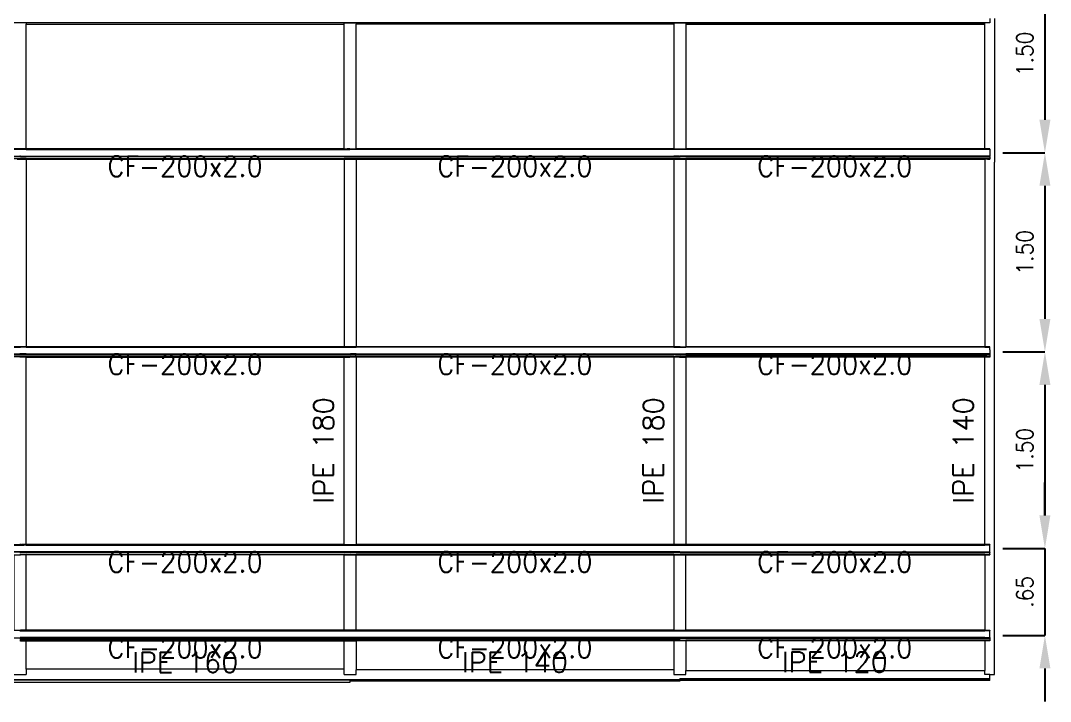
# Model space of a CAD drawing. Header units: millimetres. Extents: x 0 to 149, y -64 to 103.
# Drawn here: x 45.41 to 53.21, y 75.2 to 80.36 of the extents above; entities that cross this region are included whole.
import ezdxf
from ezdxf.enums import TextEntityAlignment as Align

# ---------------------------------------------------------------- set-up
doc = ezdxf.new("R2010")
doc.units = ezdxf.units.MM
for name, color, linetype, lineweight in [('BARRAS_DE_ACERO', 7, 'Continuous', 9), ('COTAS', 13, 'Continuous', 9), ('REFERENCIA_DE_LAS_BARRAS', 2, 'Continuous', 9)]:
    doc.layers.add(name, color=color, linetype=linetype, lineweight=lineweight)
doc.styles.add('80-100', font='romans.shx', dxfattribs={"width": 0.9, "height": 0.125})
doc.styles.add('CYPETXT', font='romans__.ttf', dxfattribs={"height": 0.2})
doc.dimstyles.new('Copia de 100_conlineas', dxfattribs={"dimtxt": 0.125, "dimasz": 0.25, "dimexe": 0, "dimexo": 0.1, "dimgap": 0.09, "dimtad": 1, "dimzin": 4, "dimdsep": 46, "dimtxsty": '80-100', "dimcen": 0.1, "dimclrd": 256, "dimclre": 256, "dimclrt": 256, "dimadec": 0, "dimazin": 0, "dimtfac": 1, "dimtix": 1, "dimtmove": 2, "dimatfit": 3, "dimfxl": 1, "dimtvp": 1.058824, "dimtolj": 1, "dimtzin": 1, "dimarcsym": 0})

# ---------------------------------------------------------------- blocks, each defined once
blk = doc.blocks.new('*D16')
at = {"layer": 'COTAS', "lineweight": -2, "transparency": 16777216}
for p, q in [((52.8548, 80.8589), (53.173, 80.8589)), ((53.173, 80.6089), (53.173, 79.6089)), ((52.8548, 79.3589), (53.173, 79.3589))]:
    blk.add_line(p, q, dxfattribs=at)
at = {"layer": 'COTAS', "transparency": 16777216}
for points in [[(53.1313, 80.6089), (53.2146, 80.6089), (53.173, 80.8589)], [(53.1313, 79.6089), (53.2146, 79.6089), (53.173, 79.3589)]]:
    blk.add_solid(points, dxfattribs=at)
at = {"layer": 'Defpoints', "color": 0, "transparency": 16777216}
for p in [(52.7548, 80.8589), (52.7548, 79.3589), (53.173, 79.3589)]:
    blk.add_point(p, dxfattribs=at)
at = {"layer": 'COTAS', "transparency": 16777216, "insert": (53.0205, 80.1089), "char_height": 0.125, "attachment_point": 5, "rotation": 90, "style": '80-100'}
blk.add_mtext('\\A1;1.50', dxfattribs=at)
blk = doc.blocks.new('*D17')
at = {"layer": 'COTAS', "lineweight": -2, "transparency": 16777216}
for p, q in [((52.8548, 79.3589), (53.173, 79.3589)), ((53.173, 79.1089), (53.173, 78.0989)), ((52.8548, 77.8489), (53.173, 77.8489))]:
    blk.add_line(p, q, dxfattribs=at)
at = {"layer": 'COTAS', "transparency": 16777216}
for points in [[(53.1313, 79.1089), (53.2146, 79.1089), (53.173, 79.3589)], [(53.1313, 78.0989), (53.2146, 78.0989), (53.173, 77.8489)]]:
    blk.add_solid(points, dxfattribs=at)
at = {"layer": 'Defpoints', "color": 0, "transparency": 16777216}
for p in [(52.7548, 79.3589), (52.7548, 77.8489), (53.173, 77.8489)]:
    blk.add_point(p, dxfattribs=at)
at = {"layer": 'COTAS', "transparency": 16777216, "insert": (53.0205, 78.6039), "char_height": 0.125, "width": 0.294643, "attachment_point": 5, "rotation": 90, "style": '80-100'}
blk.add_mtext('\\A1;1.50', dxfattribs=at)
blk = doc.blocks.new('*D18')
at = {"layer": 'COTAS', "lineweight": -2, "transparency": 16777216}
for p, q in [((52.8548, 77.8489), (53.173, 77.8489)), ((53.173, 77.5989), (53.173, 76.6089)), ((52.8548, 76.3589), (53.173, 76.3589))]:
    blk.add_line(p, q, dxfattribs=at)
at = {"layer": 'COTAS', "transparency": 16777216}
for points in [[(53.1313, 77.5989), (53.2146, 77.5989), (53.173, 77.8489)], [(53.1313, 76.6089), (53.2146, 76.6089), (53.173, 76.3589)]]:
    blk.add_solid(points, dxfattribs=at)
at = {"layer": 'Defpoints', "color": 0, "transparency": 16777216}
for p in [(52.7548, 77.8489), (52.7548, 76.3589), (53.173, 76.3589)]:
    blk.add_point(p, dxfattribs=at)
at = {"layer": 'COTAS', "transparency": 16777216, "insert": (53.0205, 77.1039), "char_height": 0.125, "attachment_point": 5, "rotation": 90, "style": '80-100'}
blk.add_mtext('\\A1;1.50', dxfattribs=at)
blk = doc.blocks.new('*D19')
at = {"layer": 'COTAS', "lineweight": -2, "transparency": 16777216}
for p, q in [((53.173, 76.6089), (53.173, 76.8589)), ((52.8548, 76.3589), (53.173, 76.3589)), ((53.173, 76.3589), (53.173, 75.6985)), ((52.8548, 75.6985), (53.173, 75.6985)), ((53.173, 75.4485), (53.173, 75.1985))]:
    blk.add_line(p, q, dxfattribs=at)
at = {"layer": 'COTAS', "transparency": 16777216}
for points in [[(53.1313, 76.6089), (53.2146, 76.6089), (53.173, 76.3589)], [(53.1313, 75.4485), (53.2146, 75.4485), (53.173, 75.6985)]]:
    blk.add_solid(points, dxfattribs=at)
at = {"layer": 'Defpoints', "color": 0, "transparency": 16777216}
for p in [(52.7548, 76.3589), (52.7548, 75.6985), (53.173, 75.6985)]:
    blk.add_point(p, dxfattribs=at)
at = {"layer": 'COTAS', "transparency": 16777216, "insert": (53.0205, 76.0287), "char_height": 0.125, "attachment_point": 5, "rotation": 90, "style": '80-100'}
blk.add_mtext('\\A1;.65', dxfattribs=at)

msp = doc.modelspace()

# ---------------------------------------------------------------- linework, layer by layer
at = {"layer": 'BARRAS_DE_ACERO'}
for p, q in [((47.9075, 80.3451), (42.9548, 80.3451)), ((47.9502, 80.3451), (47.9075, 80.3451)), ((47.9503, 80.3448), (47.9486, 80.3448)), ((47.9502, 80.3451), (47.9503, 80.3451)), ((47.9503, 80.3451), (50.3593, 80.3451)), ((47.9503, 80.3448), (47.9503, 80.3444)), ((47.9503, 80.3448), (47.9503, 80.3448)), ((50.4075, 80.3451), (50.3593, 80.3451)), ((50.4075, 80.3451), (50.4076, 80.3451)), ((50.4076, 80.3448), (50.4503, 80.3448)), ((50.4503, 80.3444), (50.4503, 80.3448)), ((52.7183, 80.3448), (52.7183, 80.3444)), ((52.7548, 80.3448), (52.7183, 80.3448)), ((52.7183, 80.3337), (52.7183, 80.3444)), ((52.7548, 80.3769), (52.7548, 80.3451)), ((52.7913, 80.3769), (52.7913, 79.2878)), ((45.4503, 80.3337), (47.8593, 80.3337)), ((47.8593, 79.3883), (47.8593, 80.333)), ((50.4503, 80.333), (50.4503, 79.3883)), ((52.7183, 79.3883), (52.7183, 80.333)), ((45.4075, 79.3302), (40.4048, 79.3302)), ((45.4075, 79.3291), (42.8548, 79.3291)), ((45.4075, 79.3286), (42.9548, 79.3286)), ((45.4075, 79.327), (43.9508, 79.327)), ((45.3593, 79.3883), (45.4503, 79.3883)), ((45.4075, 79.3881), (45.3593, 79.3881)), ((45.3593, 79.3873), (45.4075, 79.3873)), ((45.4075, 79.3859), (45.4022, 79.3859)), ((45.4503, 79.3842), (45.4022, 79.3842)), ((45.4075, 79.3335), (45.4022, 79.3335)), ((45.4022, 79.3317), (45.4075, 79.3317)), ((47.8593, 79.3881), (45.4075, 79.3881)), ((45.4075, 79.3873), (47.8841, 79.3873)), ((45.4503, 79.3859), (45.4075, 79.3859)), ((45.4075, 79.3335), (45.4503, 79.3335)), ((45.4503, 79.3317), (45.4075, 79.3317)), ((45.4075, 79.3302), (45.4503, 79.3302)), ((45.4075, 79.3291), (45.4503, 79.3291)), ((45.4075, 79.3286), (45.4503, 79.3286)), ((46.4508, 79.327), (45.4075, 79.327)), ((47.8593, 79.3883), (45.4503, 79.3883)), ((45.4503, 79.3859), (47.8593, 79.3859)), ((45.4503, 79.3842), (47.8593, 79.3842)), ((45.4503, 79.3335), (47.8593, 79.3335)), ((45.4503, 79.3317), (47.8593, 79.3317)), ((45.4503, 79.3302), (47.8593, 79.3302)), ((47.8593, 79.3291), (45.4503, 79.3291)), ((47.8593, 79.3286), (45.4503, 79.3286)), ((47.8593, 79.327), (46.4508, 79.327)), ((47.8593, 79.3883), (47.9022, 79.3883)), ((47.8593, 79.3881), (47.883, 79.3881)), ((47.8593, 79.3859), (47.9022, 79.3859)), ((47.8593, 79.3842), (47.9022, 79.3842)), ((47.8593, 79.3335), (47.9022, 79.3335)), ((47.8593, 79.3317), (47.9075, 79.3317)), ((47.9022, 79.3302), (47.8593, 79.3302)), ((47.8593, 79.3291), (47.9014, 79.3291)), ((48.9508, 79.327), (47.8593, 79.327)), ((47.9022, 79.3881), (47.883, 79.3881)), ((47.8841, 79.3873), (52.7548, 79.3873)), ((47.9022, 79.3291), (47.9014, 79.3291)), ((47.9022, 79.3881), (50.3593, 79.3881)), ((47.9503, 79.3859), (47.9022, 79.3859)), ((47.9075, 79.3842), (47.9022, 79.3842)), ((47.9075, 79.3302), (47.9022, 79.3302)), ((47.9022, 79.3291), (47.9075, 79.3291)), ((50.4075, 79.3842), (47.9075, 79.3842)), ((47.9075, 79.3317), (47.9503, 79.3317)), ((47.9503, 79.3302), (47.9075, 79.3302)), ((50.3593, 79.3291), (47.9075, 79.3291)), ((47.9503, 79.3859), (50.4075, 79.3859)), ((47.9503, 79.3335), (50.3593, 79.3335)), ((50.3593, 79.327), (48.9508, 79.327)), ((50.3593, 79.3883), (50.4075, 79.3883)), ((50.3593, 79.3881), (50.4503, 79.3881)), ((50.4022, 79.3335), (50.3593, 79.3335)), ((50.4022, 79.3291), (50.3593, 79.3291)), ((50.4075, 79.3286), (50.3593, 79.3286)), ((50.3593, 79.327), (50.4075, 79.327)), ((50.4022, 79.3302), (50.3772, 79.3302)), ((50.4022, 79.3317), (50.3795, 79.3317)), ((50.4022, 79.3335), (50.4048, 79.3335)), ((50.4048, 79.3317), (50.4022, 79.3317)), ((50.4048, 79.3302), (50.4022, 79.3302)), ((50.4075, 79.3291), (50.4022, 79.3291)), ((50.4048, 79.3335), (50.4075, 79.3335)), ((50.4075, 79.3317), (50.4048, 79.3317)), ((50.4048, 79.3302), (50.4075, 79.3302)), ((50.4075, 79.3883), (50.4503, 79.3883)), ((50.4075, 79.3859), (50.4503, 79.3859)), ((52.7548, 79.3842), (50.4075, 79.3842)), ((50.4503, 79.3317), (50.4075, 79.3317)), ((50.4503, 79.3302), (50.4075, 79.3302)), ((50.4503, 79.3291), (50.4075, 79.3291)), ((50.4503, 79.3286), (50.4075, 79.3286)), ((50.4503, 79.327), (50.4075, 79.327)), ((52.7548, 79.3881), (50.4503, 79.3881)), ((52.7548, 79.3859), (50.4503, 79.3859)), ((50.4503, 79.3317), (51.5086, 79.3317)), ((50.8654, 79.3302), (50.4503, 79.3302)), ((50.4503, 79.3291), (52.7548, 79.3291)), ((52.7548, 79.3286), (50.4503, 79.3286)), ((52.7548, 79.327), (50.4503, 79.327)), ((52.7548, 79.3302), (50.8654, 79.3302)), ((52.7548, 79.3881), (52.7548, 79.3883)), ((52.7548, 79.3873), (52.7548, 79.3881)), ((52.7548, 79.3873), (52.7548, 79.3859)), ((52.7548, 79.3859), (52.7548, 79.3842)), ((52.7548, 79.3842), (52.7548, 79.3335)), ((52.7548, 79.3286), (52.7548, 79.3291)), ((52.7548, 79.3286), (52.7548, 79.327)), ((47.8593, 79.3136), (45.3593, 79.3136)), ((45.3819, 79.3109), (45.4146, 79.3109)), ((47.8593, 79.3129), (45.4022, 79.3129)), ((45.4075, 79.3094), (45.4022, 79.3094)), ((45.4075, 79.3094), (45.4503, 79.3094)), ((45.4501, 79.3109), (45.4146, 79.3109)), ((45.4501, 79.3109), (50.4075, 79.3109)), ((47.9022, 79.3136), (47.8593, 79.3136)), ((50.3593, 79.3129), (47.8593, 79.3129)), ((47.8593, 79.3094), (47.8593, 77.8883)), ((47.9075, 79.3094), (47.8593, 79.3094)), ((50.3593, 79.3136), (47.9022, 79.3136)), ((47.9075, 79.3094), (47.9503, 79.3094)), ((50.3593, 79.3136), (50.4075, 79.3136)), ((50.4075, 79.3129), (50.3593, 79.3129)), ((50.3593, 79.3094), (50.4022, 79.3094)), ((50.3593, 79.3094), (50.3593, 77.8883)), ((50.4022, 79.3094), (50.4075, 79.3094)), ((50.4503, 79.3136), (50.4075, 79.3136)), ((50.4434, 79.3129), (50.4075, 79.3129)), ((50.4075, 79.3109), (50.4234, 79.3109)), ((50.4075, 79.3094), (50.4503, 79.3094)), ((50.4234, 79.3109), (50.4503, 79.3109)), ((50.4434, 79.3129), (50.4503, 79.3129)), ((52.7548, 79.3136), (50.4503, 79.3136)), ((50.4503, 79.3129), (52.7183, 79.3129)), ((50.4503, 79.3109), (52.7183, 79.3109)), ((52.7374, 79.3109), (52.7183, 79.3109)), ((52.7183, 79.3094), (52.7183, 77.8883)), ((52.7525, 79.3094), (52.7183, 79.3094)), ((52.7374, 79.3109), (52.7536, 79.3109)), ((52.7525, 79.3094), (52.7548, 79.3094)), ((52.7548, 79.3109), (52.7536, 79.3109)), ((52.7548, 79.3127), (52.7548, 79.3129)), ((52.7548, 79.3127), (52.7548, 79.3109)), ((52.7548, 79.3094), (52.7548, 79.3109)), ((52.7913, 75.4017), (52.7913, 79.2878)), ((45.4075, 77.8881), (42.9548, 77.8881)), ((45.4075, 77.8883), (45.3593, 77.8883)), ((45.3593, 77.8842), (45.4075, 77.8842)), ((45.4075, 77.8859), (45.4022, 77.8859)), ((45.4503, 77.8883), (45.4075, 77.8883)), ((45.4503, 77.8881), (45.4075, 77.8881)), ((45.4503, 77.8873), (45.4075, 77.8873)), ((45.4503, 77.8842), (45.4075, 77.8842)), ((47.8593, 77.8883), (45.4503, 77.8883)), ((45.4503, 77.8881), (47.8593, 77.8881)), ((45.4503, 77.8873), (47.9022, 77.8873)), ((47.9075, 77.8859), (45.4503, 77.8859)), ((45.4503, 77.8842), (47.8593, 77.8842)), ((47.8593, 77.8883), (47.9022, 77.8883)), ((47.9075, 77.8881), (47.8593, 77.8881)), ((47.9075, 77.8883), (47.9022, 77.8883)), ((47.9075, 77.8873), (47.9022, 77.8873)), ((47.9075, 77.8883), (47.9503, 77.8883)), ((47.9503, 77.8881), (47.9075, 77.8881)), ((47.9503, 77.8873), (47.9075, 77.8873)), ((47.9075, 77.8859), (47.9503, 77.8859)), ((50.3593, 77.8883), (47.9503, 77.8883)), ((50.3593, 77.8881), (47.9503, 77.8881)), ((47.9503, 77.8873), (50.3593, 77.8873)), ((50.4075, 77.8859), (47.9503, 77.8859)), ((50.3593, 77.8842), (47.9503, 77.8842)), ((50.4075, 77.8883), (50.3593, 77.8883)), ((50.3593, 77.8881), (50.3948, 77.8881)), ((50.4075, 77.8873), (50.3593, 77.8873)), ((50.3593, 77.8842), (50.4075, 77.8842)), ((50.4075, 77.8881), (50.3948, 77.8881)), ((50.4075, 77.8883), (50.4503, 77.8883)), ((50.4075, 77.8881), (50.4503, 77.8881)), ((50.4075, 77.8873), (50.4503, 77.8873)), ((50.4075, 77.8859), (50.4503, 77.8859)), ((50.4503, 77.8842), (50.4075, 77.8842)), ((52.7183, 77.8881), (50.4503, 77.8881)), ((52.7183, 77.8873), (50.4503, 77.8873)), ((52.7183, 77.8859), (50.4503, 77.8859)), ((52.7183, 77.8842), (50.4503, 77.8842)), ((52.7525, 77.8881), (52.7183, 77.8881)), ((52.7183, 77.8873), (52.7525, 77.8873)), ((52.7183, 77.8859), (52.7525, 77.8859)), ((52.7525, 77.8842), (52.7183, 77.8842)), ((52.7548, 77.8883), (52.7525, 77.8883)), ((52.7548, 77.8881), (52.7525, 77.8881)), ((52.7548, 77.8873), (52.7525, 77.8873)), ((52.7525, 77.8859), (52.7548, 77.8859)), ((52.7548, 77.8881), (52.7548, 77.8883)), ((52.7548, 77.8873), (52.7548, 77.8881)), ((52.7548, 77.8859), (52.7548, 77.8873)), ((52.7548, 77.8842), (52.7548, 77.8859)), ((52.7548, 77.8643), (52.7548, 77.8335)), ((45.4075, 77.8302), (42.9548, 77.8302)), ((47.9075, 77.827), (42.9548, 77.827)), ((45.4503, 77.8136), (42.9548, 77.8136)), ((45.4075, 77.8317), (45.3593, 77.8317)), ((45.4075, 77.8129), (45.3593, 77.8129)), ((45.4503, 77.8109), (45.3596, 77.8109)), ((45.4075, 77.8335), (45.4022, 77.8335)), ((45.4503, 77.8094), (45.4022, 77.8094)), ((45.4503, 77.8335), (45.4075, 77.8335)), ((45.4075, 77.8317), (45.4503, 77.8317)), ((45.4075, 77.8302), (45.4503, 77.8302)), ((45.4075, 77.8291), (45.4503, 77.8291)), ((45.4075, 77.8129), (45.4503, 77.8129)), ((45.4503, 77.8335), (47.8593, 77.8335)), ((45.4503, 77.8317), (47.8593, 77.8317)), ((47.9075, 77.8302), (45.4503, 77.8302)), ((45.4503, 77.8136), (47.8593, 77.8136)), ((47.8593, 77.8129), (45.4503, 77.8129)), ((45.4503, 77.8109), (47.8596, 77.8109)), ((45.4503, 77.8094), (47.8593, 77.8094)), ((45.4503, 76.3883), (45.4503, 77.8094)), ((47.8593, 77.8335), (47.9022, 77.8335)), ((47.9075, 77.8317), (47.8593, 77.8317)), ((47.8593, 77.8136), (47.9075, 77.8136)), ((47.8636, 77.8129), (47.8593, 77.8129)), ((47.8593, 77.8094), (47.9022, 77.8094)), ((47.8593, 76.3883), (47.8593, 77.8094)), ((47.9022, 77.8109), (47.8596, 77.8109)), ((47.9022, 77.8129), (47.8636, 77.8129)), ((47.9022, 77.8335), (47.9075, 77.8335)), ((47.9075, 77.8129), (47.9022, 77.8129)), ((47.9022, 77.8109), (47.9075, 77.8109)), ((47.9503, 77.8094), (47.9022, 77.8094)), ((47.9503, 77.8335), (47.9075, 77.8335)), ((47.9503, 77.8317), (47.9075, 77.8317)), ((47.9075, 77.8302), (47.9503, 77.8302)), ((47.9503, 77.8286), (47.9075, 77.8286)), ((47.9075, 77.8136), (47.9503, 77.8136)), ((47.9075, 77.8129), (47.9434, 77.8129)), ((47.9075, 77.8109), (47.9234, 77.8109)), ((47.9234, 77.8109), (47.9503, 77.8109)), ((47.9503, 77.8129), (47.9434, 77.8129)), ((47.9503, 77.8335), (50.3593, 77.8335)), ((47.9503, 77.8317), (50.4075, 77.8317)), ((50.4075, 77.8302), (47.9503, 77.8302)), ((50.3593, 77.8291), (47.9503, 77.8291)), ((47.9503, 77.8286), (50.3593, 77.8286)), ((47.9503, 77.8136), (50.3593, 77.8136)), ((47.9503, 77.8129), (50.3593, 77.8129)), ((50.3593, 77.8291), (50.4075, 77.8291)), ((50.3593, 77.8286), (50.4022, 77.8286)), ((50.3711, 77.827), (50.3593, 77.827)), ((50.3593, 77.8136), (50.4048, 77.8136)), ((50.3593, 77.8129), (50.361, 77.8129)), ((50.361, 77.8129), (50.3703, 77.8129)), ((50.3711, 77.827), (50.4075, 77.827)), ((50.4022, 77.8286), (50.4075, 77.8286)), ((50.4022, 77.8109), (50.4075, 77.8109)), ((50.4022, 77.8094), (50.4503, 77.8094)), ((50.4048, 77.8136), (50.4075, 77.8136)), ((50.4075, 77.8317), (50.4503, 77.8317)), ((50.4075, 77.8302), (50.4503, 77.8302)), ((50.4075, 77.8291), (50.4503, 77.8291)), ((50.4503, 77.8286), (50.4075, 77.8286)), ((50.4503, 77.827), (50.4075, 77.827)), ((50.4075, 77.8136), (50.4503, 77.8136)), ((50.4434, 77.8129), (50.4075, 77.8129)), ((50.4075, 77.8109), (50.4234, 77.8109)), ((50.4503, 77.8109), (50.4234, 77.8109)), ((52.7548, 77.8335), (50.4503, 77.8335)), ((52.7548, 77.8317), (50.4503, 77.8317)), ((52.7548, 77.8291), (50.4503, 77.8291)), ((52.7183, 77.8286), (50.4503, 77.8286)), ((50.4503, 77.827), (52.7548, 77.827)), ((52.7323, 77.8136), (50.4503, 77.8136)), ((50.4503, 77.8109), (52.7183, 77.8109)), ((52.7548, 77.8286), (52.7183, 77.8286)), ((52.7183, 77.8129), (52.7548, 77.8129)), ((52.7183, 77.8109), (52.7548, 77.8109)), ((52.7183, 76.3883), (52.7183, 77.8094)), ((52.7548, 77.8094), (52.7183, 77.8094)), ((52.7323, 77.8136), (52.7548, 77.8136)), ((52.7548, 77.8335), (52.7548, 77.8317)), ((52.7548, 77.8302), (52.7548, 77.8317)), ((52.7548, 77.8291), (52.7548, 77.8286)), ((52.7548, 77.8286), (52.7548, 77.827)), ((52.7548, 77.827), (52.7548, 77.8136)), ((52.7548, 77.8136), (52.7548, 77.8129)), ((52.7548, 77.8109), (52.7548, 77.8129)), ((52.7548, 77.8109), (52.7548, 77.8094)), ((45.3593, 76.3873), (45.4075, 76.3873)), ((45.3593, 76.3859), (45.4075, 76.3859)), ((45.3948, 76.3881), (45.4075, 76.3881)), ((45.4075, 76.3883), (45.4022, 76.3883)), ((45.4075, 76.3883), (45.4503, 76.3883)), ((45.4104, 76.3881), (45.4075, 76.3881)), ((45.4075, 76.3873), (45.4179, 76.3873)), ((45.4104, 76.3881), (45.4148, 76.3881)), ((45.4148, 76.3881), (47.9503, 76.3881)), ((45.4503, 76.3873), (45.4179, 76.3873)), ((45.4503, 76.3842), (45.4309, 76.3842)), ((45.4416, 76.3859), (45.4503, 76.3859)), ((47.8593, 76.3883), (45.4503, 76.3883)), ((45.4503, 76.3873), (47.9503, 76.3873)), ((50.3593, 76.3859), (45.4503, 76.3859)), ((45.4503, 76.3842), (52.7183, 76.3842)), ((47.8593, 76.3883), (47.9503, 76.3883)), ((50.3593, 76.3883), (47.9503, 76.3883)), ((47.9503, 76.3881), (50.3593, 76.3881)), ((50.3593, 76.3873), (47.9503, 76.3873)), ((50.3593, 76.3883), (50.4022, 76.3883)), ((50.3667, 76.3881), (50.3593, 76.3881)), ((50.3593, 76.3873), (50.4022, 76.3873)), ((52.7183, 76.3859), (50.3593, 76.3859)), ((50.4022, 76.3881), (50.3667, 76.3881)), ((50.4022, 76.3883), (50.4503, 76.3883)), ((50.4503, 76.3881), (50.4022, 76.3881)), ((50.4022, 76.3873), (52.7183, 76.3873)), ((52.7183, 76.3883), (50.4503, 76.3883)), ((50.4503, 76.3881), (52.7548, 76.3881)), ((52.7183, 76.3883), (52.7548, 76.3883)), ((52.7548, 76.3873), (52.7183, 76.3873)), ((52.7548, 76.3859), (52.7183, 76.3859)), ((52.7548, 76.3842), (52.7183, 76.3842)), ((52.7548, 76.3883), (52.7548, 76.3881)), ((52.7548, 76.3881), (52.7548, 76.3873)), ((52.7548, 76.3873), (52.7548, 76.3859)), ((38.0298, 76.3109), (45.4075, 76.3109)), ((45.4075, 76.3335), (42.902, 76.3335)), ((45.4075, 76.3317), (45.3593, 76.3317)), ((45.4075, 76.3302), (45.3594, 76.3302)), ((45.4022, 76.3291), (45.4075, 76.3291)), ((45.4022, 76.327), (45.4075, 76.327)), ((45.4022, 76.3136), (45.4075, 76.3136)), ((45.4022, 76.3129), (45.4075, 76.3129)), ((45.4048, 76.3286), (45.4075, 76.3286)), ((45.4503, 76.3335), (45.4075, 76.3335)), ((45.4075, 76.3317), (45.4503, 76.3317)), ((45.4075, 76.3302), (45.4503, 76.3302)), ((45.4503, 76.3291), (45.4075, 76.3291)), ((45.4095, 76.3286), (45.4075, 76.3286)), ((45.4089, 76.327), (45.4075, 76.327)), ((45.4503, 76.3136), (45.4075, 76.3136)), ((45.4434, 76.3129), (45.4075, 76.3129)), ((45.4503, 76.3109), (45.4075, 76.3109)), ((45.4503, 76.327), (45.4089, 76.327)), ((45.4503, 76.3286), (45.4095, 76.3286)), ((45.4434, 76.3129), (45.4503, 76.3129)), ((45.4503, 76.3335), (47.8593, 76.3335)), ((50.3593, 76.3317), (45.4503, 76.3317)), ((47.9503, 76.3302), (45.4503, 76.3302)), ((45.4503, 76.3291), (47.8593, 76.3291)), ((47.9075, 76.3286), (45.4503, 76.3286)), ((45.4503, 76.327), (46.4508, 76.327)), ((45.4503, 76.3136), (47.8593, 76.3136)), ((45.4503, 76.3129), (47.8593, 76.3129)), ((47.8596, 76.3109), (45.4503, 76.3109)), ((47.8593, 76.3094), (45.4503, 76.3094)), ((46.4508, 76.327), (47.8593, 76.327)), ((50.3593, 76.3335), (47.8593, 76.3335)), ((50.3593, 76.3291), (47.8593, 76.3291)), ((47.9075, 76.327), (47.8593, 76.327)), ((47.9075, 76.3136), (47.8593, 76.3136)), ((47.8594, 76.3129), (47.8593, 76.3129)), ((47.8593, 76.3094), (47.9503, 76.3094)), ((47.9075, 76.3129), (47.8594, 76.3129)), ((47.9503, 76.3286), (47.9075, 76.3286)), ((47.9075, 76.327), (47.9503, 76.327)), ((47.9075, 76.3136), (47.9503, 76.3136)), ((47.9075, 76.3129), (47.9503, 76.3129)), ((47.9503, 76.3109), (47.9234, 76.3109)), ((47.9503, 76.3302), (50.3593, 76.3302)), ((47.9503, 76.3286), (50.3593, 76.3286)), ((48.9508, 76.327), (47.9503, 76.327)), ((50.3593, 76.3136), (47.9503, 76.3136)), ((50.3593, 76.3129), (47.9503, 76.3129)), ((47.9503, 76.3109), (52.7548, 76.3109)), ((47.9503, 75.7379), (47.9503, 76.3094)), ((50.3593, 76.3094), (47.9503, 76.3094)), ((48.9508, 76.327), (50.3593, 76.327)), ((50.4022, 76.3335), (50.3593, 76.3335)), ((50.3593, 76.3317), (50.3794, 76.3317)), ((50.3677, 76.3302), (50.3593, 76.3302)), ((50.3593, 76.3291), (50.4022, 76.3291)), ((50.3593, 76.3286), (52.7548, 76.3286)), ((52.7183, 76.327), (50.3593, 76.327)), ((50.3593, 76.3136), (50.4075, 76.3136)), ((50.3593, 76.3129), (50.3933, 76.3129)), ((50.3593, 76.3094), (50.3593, 75.7379)), ((50.4503, 76.3094), (50.3593, 76.3094)), ((50.3677, 76.3302), (50.4022, 76.3302)), ((50.4022, 76.3317), (50.3794, 76.3317)), ((50.3933, 76.3129), (50.4048, 76.3129)), ((50.4022, 76.3335), (50.4048, 76.3335)), ((50.4048, 76.3317), (50.4022, 76.3317)), ((50.4048, 76.3302), (50.4022, 76.3302)), ((50.4048, 76.3335), (52.7548, 76.3335)), ((50.4048, 76.3317), (51.5086, 76.3317)), ((50.8654, 76.3302), (50.4048, 76.3302)), ((50.4048, 76.3129), (50.4075, 76.3129)), ((50.4075, 76.3136), (50.4503, 76.3136)), ((52.7183, 76.3129), (50.4503, 76.3129)), ((52.7183, 76.3094), (50.4503, 76.3094)), ((52.7183, 76.3094), (52.7183, 75.7379)), ((52.7548, 76.3094), (52.7183, 76.3094)), ((52.7548, 76.3291), (52.7548, 76.3286)), ((52.7548, 76.3136), (52.7548, 76.3129)), ((52.7548, 76.3094), (52.7548, 76.3109)), ((45.3593, 75.7379), (45.4075, 75.7379)), ((45.4022, 75.7377), (45.4075, 75.7377)), ((45.4022, 75.7369), (45.4075, 75.7369)), ((45.4022, 75.7355), (45.4075, 75.7355)), ((45.4022, 75.7339), (45.4075, 75.7339)), ((45.4503, 75.7379), (45.4075, 75.7379)), ((45.4148, 75.7377), (45.4075, 75.7377)), ((45.4503, 75.7369), (45.4075, 75.7369)), ((45.4302, 75.7355), (45.4075, 75.7355)), ((45.4075, 75.7339), (45.4503, 75.7339)), ((45.4503, 75.7377), (45.4148, 75.7377)), ((45.4503, 75.7355), (45.4302, 75.7355)), ((47.8593, 75.7377), (45.4503, 75.7377)), ((45.4503, 75.7369), (47.8593, 75.7369)), ((45.4503, 75.7355), (50.4075, 75.7355)), ((45.4503, 75.7339), (52.7183, 75.7339)), ((47.9022, 75.7379), (47.8593, 75.7379)), ((47.8593, 75.7377), (47.8948, 75.7377)), ((50.4022, 75.7369), (47.8593, 75.7369)), ((47.8948, 75.7377), (47.9503, 75.7377)), ((47.9503, 75.7379), (47.9022, 75.7379)), ((50.3593, 75.7379), (47.9503, 75.7379)), ((47.9503, 75.7377), (50.4503, 75.7377)), ((52.7183, 75.7369), (50.4022, 75.7369)), ((50.4075, 75.7355), (52.7183, 75.7355)), ((52.7183, 75.7379), (50.4503, 75.7379)), ((50.4503, 75.7377), (52.7183, 75.7377)), ((52.7183, 75.7379), (52.7548, 75.7379)), ((52.7183, 75.7377), (52.7548, 75.7377)), ((52.7183, 75.7369), (52.7548, 75.7369)), ((52.7386, 75.7355), (52.7183, 75.7355)), ((52.7548, 75.7339), (52.7183, 75.7339)), ((52.7548, 75.7355), (52.7386, 75.7355)), ((52.7548, 75.7379), (52.7548, 75.7377)), ((52.7548, 75.7369), (52.7548, 75.7377)), ((52.7548, 75.7355), (52.7548, 75.7369)), ((52.7548, 75.7355), (52.7548, 75.7339)), ((52.7548, 75.714), (52.7548, 75.7339)), ((47.8617, 75.6787), (45.4022, 75.6787)), ((45.4022, 75.6782), (47.8593, 75.6782)), ((45.4022, 75.6766), (50.4022, 75.6766)), ((45.4022, 75.6625), (45.4075, 75.6625)), ((45.4075, 75.659), (45.4022, 75.659)), ((45.4035, 75.6814), (52.7343, 75.6814)), ((45.4075, 75.6632), (45.4035, 75.6632)), ((47.9048, 75.6831), (45.4048, 75.6831)), ((45.4503, 75.6632), (45.4075, 75.6632)), ((45.4075, 75.6605), (45.4233, 75.6605)), ((45.4075, 75.659), (45.4503, 75.659)), ((45.4345, 75.6605), (45.4233, 75.6605)), ((45.4476, 75.6605), (45.4345, 75.6605)), ((45.4476, 75.6605), (45.4495, 75.6605)), ((45.4503, 75.6605), (45.4495, 75.6605)), ((45.4503, 75.6632), (47.9027, 75.6632)), ((45.4503, 75.4425), (45.4503, 75.659)), ((45.4503, 75.659), (47.8593, 75.659)), ((52.7183, 75.6798), (47.8593, 75.6798)), ((50.4075, 75.6782), (47.8593, 75.6782)), ((47.9, 75.6605), (47.8593, 75.6605)), ((52.729, 75.6787), (47.8617, 75.6787)), ((47.8975, 75.6625), (47.8971, 75.6625)), ((47.8975, 75.6625), (47.9019, 75.6625)), ((47.9022, 75.6605), (47.9, 75.6605)), ((50.3593, 75.6625), (47.9019, 75.6625)), ((47.9022, 75.6605), (47.9047, 75.6605)), ((47.9022, 75.6605), (47.9022, 75.6605)), ((50.3593, 75.6632), (47.9027, 75.6632)), ((47.9047, 75.6605), (47.9503, 75.6605)), ((50.3593, 75.6831), (47.9048, 75.6831)), ((50.3593, 75.6605), (47.9503, 75.6605)), ((52.7183, 75.6831), (50.3593, 75.6831)), ((50.4048, 75.6632), (50.3593, 75.6632)), ((50.3913, 75.6625), (50.3593, 75.6625)), ((50.4503, 75.6605), (50.3593, 75.6605)), ((50.4075, 75.6625), (50.3913, 75.6625)), ((50.4022, 75.6766), (50.4075, 75.6766)), ((52.7525, 75.6766), (50.4075, 75.6766)), ((52.7183, 75.6632), (50.4503, 75.6632)), ((50.4503, 75.6625), (52.7183, 75.6625)), ((50.4503, 75.6605), (52.7548, 75.6605)), ((52.7183, 75.6831), (52.7525, 75.6831)), ((52.7183, 75.6798), (52.7525, 75.6798)), ((52.7183, 75.6632), (52.7548, 75.6632)), ((52.7548, 75.6625), (52.7183, 75.6625)), ((52.7183, 75.659), (52.7183, 75.4336)), ((52.7548, 75.659), (52.7183, 75.659)), ((52.729, 75.6787), (52.7525, 75.6787)), ((52.7548, 75.6814), (52.7343, 75.6814)), ((52.7548, 75.6831), (52.7525, 75.6831)), ((52.7538, 75.6798), (52.7525, 75.6798)), ((52.7545, 75.6787), (52.7525, 75.6787)), ((52.7525, 75.6782), (52.7548, 75.6782)), ((52.7548, 75.6766), (52.7525, 75.6766)), ((52.7538, 75.6798), (52.7548, 75.6798)), ((52.7545, 75.6787), (52.7548, 75.6787)), ((52.7548, 75.6831), (52.7548, 75.714)), ((52.7548, 75.6831), (52.7548, 75.6814)), ((52.7548, 75.6814), (52.7548, 75.6798)), ((52.7548, 75.6798), (52.7548, 75.6787)), ((52.7548, 75.6787), (52.7548, 75.6782)), ((52.7548, 75.6782), (52.7548, 75.6766)), ((52.7548, 75.6766), (52.7548, 75.6632)), ((52.7548, 75.6632), (52.7548, 75.6625)), ((47.8593, 75.4425), (45.4503, 75.4425)), ((45.4503, 75.4425), (45.4503, 75.4017)), ((50.3593, 75.438), (50.3593, 75.4017)), ((50.4503, 75.4336), (52.7183, 75.4336)), ((47.9048, 75.3602), (37.9748, 75.3602)), ((45.3593, 75.4017), (45.4503, 75.4017)), ((47.9048, 75.3654), (47.9048, 75.3647)), ((47.9048, 75.3654), (50.4048, 75.3654)), ((47.9048, 75.3647), (50.4048, 75.3647)), ((47.9048, 75.3647), (47.9048, 75.3609)), ((47.9048, 75.352), (47.9048, 75.3602)), ((47.9048, 75.352), (47.9048, 75.3513)), ((50.4048, 75.352), (47.9048, 75.352)), ((50.4048, 75.3513), (47.9048, 75.3513)), ((50.4048, 75.3693), (50.4048, 75.3699)), ((52.7548, 75.3699), (50.4048, 75.3699)), ((50.4048, 75.3654), (50.4048, 75.3693)), ((52.7548, 75.3693), (50.4048, 75.3693)), ((50.4048, 75.3647), (50.4048, 75.3654)), ((50.4048, 75.3647), (50.4048, 75.3585)), ((50.4048, 75.3585), (50.4048, 75.3578)), ((52.7548, 75.3585), (50.4048, 75.3585)), ((50.4048, 75.352), (50.4048, 75.3513)), ((52.7548, 75.4017), (52.7913, 75.4017)), ((52.7548, 75.3693), (52.7548, 75.3699)), ((52.7548, 75.3585), (52.7548, 75.3693)), ((52.7548, 75.3578), (52.7548, 75.3585))]:
    msp.add_line(p, q, dxfattribs=at)
for points in [[(45.4503, 80.3444), (45.4503, 80.3448), (45.3593, 80.3448)], [(45.4503, 80.333), (47.8593, 80.333), (47.8593, 80.3337), (47.8593, 80.3444)], [(47.8593, 80.3444), (45.4503, 80.3444), (45.4503, 80.3337)], [(47.8593, 80.3444), (47.8593, 80.3448), (47.9486, 80.3448)], [(50.3593, 80.3448), (50.3593, 80.3444), (50.3593, 80.3337), (47.9503, 80.3337), (47.9503, 80.333)], [(50.3593, 80.3444), (47.9503, 80.3444), (47.9503, 80.3337)], [(50.3593, 80.3448), (50.4075, 80.3448), (50.4076, 80.3448)], [(52.7548, 80.3448), (52.7548, 80.3451), (50.4076, 80.3451)], [(52.7183, 80.3444), (50.4503, 80.3444), (50.4503, 80.3337)], [(45.4503, 79.3883), (45.4503, 80.333), (45.4503, 80.3337)], [(47.9022, 79.3883), (47.9503, 79.3883), (47.9503, 80.333)], [(50.3593, 80.3337), (50.3593, 80.333), (47.9503, 80.333)], [(50.3593, 80.333), (50.3593, 79.3883), (47.9503, 79.3883)], [(52.7183, 80.3337), (50.4503, 80.3337), (50.4503, 80.333)], [(50.4503, 80.333), (52.7183, 80.333), (52.7183, 80.3337)], [(47.8593, 79.3286), (47.9022, 79.3286), (50.3593, 79.3286)], [(47.9022, 79.3335), (47.9075, 79.3335), (47.9079, 79.3335), (47.9503, 79.3335)], [(50.3795, 79.3317), (50.3593, 79.3317), (47.9503, 79.3317)], [(47.9503, 79.3302), (50.3593, 79.3302), (50.3772, 79.3302)], [(52.7548, 79.3317), (52.7548, 79.3335), (50.4075, 79.3335)], [(50.4503, 79.3883), (52.7183, 79.3883), (52.7548, 79.3883)], [(52.7548, 79.3291), (52.7548, 79.3302), (52.7548, 79.3317), (51.5086, 79.3317)], [(52.7548, 79.327), (52.7548, 79.3136), (52.7548, 79.3129), (52.7183, 79.3129)], [(47.8593, 79.3094), (45.4503, 79.3094), (45.4503, 77.8883)], [(50.3593, 79.3094), (47.9503, 79.3094), (47.9503, 77.8883)], [(52.7183, 79.3094), (50.4503, 79.3094), (50.4503, 77.8883)], [(45.4075, 77.8873), (45.4022, 77.8873), (45.3593, 77.8873)], [(45.4503, 77.8859), (45.4109, 77.8859), (45.4075, 77.8859)], [(47.8593, 77.8842), (47.9075, 77.8842), (47.9503, 77.8842)], [(52.7525, 77.8883), (52.7183, 77.8883), (50.4503, 77.8883)], [(52.7548, 77.8643), (52.7548, 77.8842), (52.7525, 77.8842)], [(45.4075, 77.8291), (42.9548, 77.8291), (42.9076, 77.8291)], [(42.9076, 77.8286), (42.9548, 77.8286), (47.9075, 77.8286)], [(45.4503, 77.8291), (47.9075, 77.8291), (47.9503, 77.8291)], [(47.9075, 77.827), (47.9503, 77.827), (50.3593, 77.827)], [(47.9503, 77.8109), (50.3593, 77.8109), (50.3596, 77.8109), (50.4022, 77.8109)], [(50.3593, 77.8094), (47.9503, 77.8094), (47.9503, 76.3883)], [(50.3593, 77.8335), (50.4075, 77.8335), (50.4503, 77.8335)], [(50.4022, 77.8094), (50.3593, 77.8094), (50.3593, 76.3883)], [(50.3703, 77.8129), (50.4048, 77.8129), (50.4075, 77.8129)], [(52.7183, 77.8129), (50.4503, 77.8129), (50.4434, 77.8129)], [(52.7548, 77.8291), (52.7548, 77.8302), (50.4503, 77.8302)], [(52.7183, 77.8094), (50.4503, 77.8094), (50.4503, 76.3883)], [(42.902, 76.3842), (45.4075, 76.3842), (45.4309, 76.3842)], [(45.4075, 76.3859), (45.4303, 76.3859), (45.4416, 76.3859)], [(52.7548, 76.3335), (52.7548, 76.3842), (52.7548, 76.3859)], [(45.3593, 75.7379), (45.3593, 76.3094), (45.4075, 76.3094)], [(45.4503, 75.7379), (45.4503, 76.3094), (45.4075, 76.3094)], [(45.4503, 75.7379), (47.8593, 75.7379), (47.8593, 76.3094)], [(47.8596, 76.3109), (47.9075, 76.3109), (47.9234, 76.3109)], [(50.3593, 75.7379), (50.4503, 75.7379), (50.4503, 76.3094)], [(50.4022, 76.3291), (52.7548, 76.3291), (52.7548, 76.3302)], [(50.4503, 76.3129), (50.4434, 76.3129), (50.4075, 76.3129)], [(50.4503, 76.3136), (52.7548, 76.3136), (52.7548, 76.327)], [(50.8654, 76.3302), (52.7548, 76.3302), (52.7548, 76.3317)], [(51.5086, 76.3317), (52.7548, 76.3317), (52.7548, 76.3335)], [(52.7183, 76.327), (52.7548, 76.327), (52.7548, 76.3286)], [(52.7183, 76.3129), (52.7548, 76.3129), (52.7548, 76.3109)], [(42.8548, 75.6798), (45.4022, 75.6798), (47.8593, 75.6798)], [(45.4022, 75.6605), (45.4022, 75.6605), (45.4075, 75.6605)], [(47.8971, 75.6625), (45.4503, 75.6625), (45.4435, 75.6625), (45.4075, 75.6625)], [(45.4503, 75.6605), (45.4503, 75.6605), (47.8593, 75.6605)], [(47.8593, 75.4017), (47.8593, 75.4425), (47.8593, 75.659), (47.9022, 75.659)], [(47.9022, 75.659), (47.9022, 75.659), (47.9503, 75.659)], [(50.3593, 75.659), (47.9503, 75.659), (47.9503, 75.438)], [(50.4503, 75.659), (50.3593, 75.659), (50.3593, 75.438), (47.9503, 75.438)], [(50.4048, 75.6632), (50.4075, 75.6632), (50.4503, 75.6632)], [(52.7525, 75.6782), (52.7183, 75.6782), (50.4075, 75.6782)], [(50.4075, 75.6625), (50.4435, 75.6625), (50.4503, 75.6625)], [(52.7183, 75.659), (50.4503, 75.659), (50.4503, 75.4336)], [(52.7548, 75.6625), (52.7548, 75.6605), (52.7548, 75.659)], [(47.8593, 75.4017), (47.9503, 75.4017), (47.9503, 75.438)], [(50.3593, 75.4017), (50.4503, 75.4017), (50.4503, 75.4336)], [(52.7548, 75.3699), (52.7548, 75.4017), (52.7183, 75.4017), (52.7183, 75.4336)], [(47.9048, 75.3602), (47.9048, 75.3609), (37.9748, 75.3609)], [(37.9748, 75.3456), (47.9048, 75.3456), (47.9048, 75.3513)], [(37.9748, 75.3449), (47.9048, 75.3449), (47.9048, 75.3456)], [(52.7548, 75.3578), (50.4048, 75.3578), (50.4048, 75.352)]]:
    msp.add_lwpolyline(points, dxfattribs=at)

# ---------------------------------------------------------------- texts
at = {"layer": 'REFERENCIA_DE_LAS_BARRAS', "style": 'CYPETXT'}
for s, width, p, p2 in [('CF-200x2.0', 0.812714, (46.0665, 79.1788), (47.2432, 79.1788)), ('CF-200x2.0', 0.812714, (48.5665, 79.1788), (49.7432, 79.1788)), ('CF-200x2.0', 0.812714, (50.9914, 79.1788), (52.1682, 79.1788)), ('CF-200x2.0', 0.812714, (46.0665, 77.6788), (47.2432, 77.6788)), ('CF-200x2.0', 0.812714, (48.5665, 77.6788), (49.7432, 77.6788)), ('CF-200x2.0', 0.812714, (50.9914, 77.6788), (52.1682, 77.6788)), ('CF-200x2.0', 0.812714, (46.0665, 76.1788), (47.2432, 76.1788)), ('CF-200x2.0', 0.812714, (48.5665, 76.1788), (49.7432, 76.1788)), ('CF-200x2.0', 0.812714, (50.9914, 76.1788), (52.1682, 76.1788)), ('CF-200x2.0', 0.812714, (46.0665, 75.5285), (47.2432, 75.5285)), ('CF-200x2.0', 0.812714, (48.5665, 75.5285), (49.7432, 75.5285)), ('CF-200x2.0', 0.812714, (50.9914, 75.5285), (52.1682, 75.5285)), ('IPE 160', 0.844169, (46.2521, 75.4181), (47.0576, 75.4181)), ('IPE 140', 0.844169, (48.7521, 75.4191), (49.5576, 75.4191)), ('IPE 120', 0.844169, (51.1771, 75.4201), (51.9826, 75.4201))]:
    msp.add_text(s, height=0.15333, dxfattribs=dict(at, width=width)).set_placement(p, p2, align=Align.FIT)
at = {"layer": 'REFERENCIA_DE_LAS_BARRAS', "style": 'CYPETXT', "width": 0.844169}
for s, p, p2 in [('IPE 180', (47.7807, 76.6994), (47.7807, 77.5049)), ('IPE 180', (50.2807, 76.6994), (50.2807, 77.5049)), ('IPE 140', (52.6307, 76.6994), (52.6307, 77.5049))]:
    msp.add_text(s, height=0.15333, rotation=90, dxfattribs=at).set_placement(p, p2, align=Align.FIT)

# ---------------------------------------------------------------- dimensions: what is measured, and where the dimension line sits
at = {"layer": 'COTAS'}
dim = msp.add_linear_dim(base=(53.173, 79.3589), p1=(52.7548, 80.8589), p2=(52.7548, 79.3589), angle=90, dimstyle='Copia de 100_conlineas', dxfattribs=at)
dim.commit()
dim.dimension.update_dxf_attribs({"geometry": '*D16', "text_midpoint": (53.0205, 80.1089)})
for base, p1, p2, text, picture, middle in [((53.173, 77.8489), (52.7548, 79.3589), (52.7548, 77.8489), '1.50', '*D17', (53.0205, 78.6039)), ((53.173, 76.3589), (52.7548, 77.8489), (52.7548, 76.3589), '1.50', '*D18', (53.0205, 77.1039)), ((53.173, 75.6985), (52.7548, 76.3589), (52.7548, 75.6985), '.65', '*D19', (53.0205, 76.0287))]:
    dim = msp.add_linear_dim(base=base, p1=p1, p2=p2, angle=90, text=text, dimstyle='Copia de 100_conlineas', dxfattribs=at)
    dim.commit()
    dim.dimension.update_dxf_attribs({"geometry": picture, "text_midpoint": middle})

doc.saveas('drawing.dxf')
